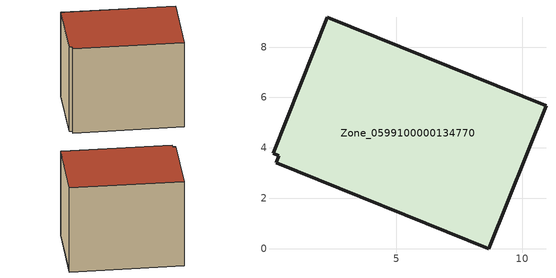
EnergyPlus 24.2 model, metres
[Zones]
Zone_0599100000134770
 floor ground (C_G): 0.11,3.79 2.27,9.18 10.94,5.67 8.67,0 0.24,3.41 0.35,3.68 z0.32
 wall outside (C_F): 10.94,5.67 2.27,9.18 0.11,3.79 0.35,3.68 0.24,3.41 8.67,0 10.94,5.67 z0.32:8.13
 roof outside (C_R): 2.27,9.18 0.11,3.79 0.35,3.68 0.24,3.41 8.67,0 10.94,5.67 z8.13
[BUILDING]
Pand.0599100000134770: North Axis=0; Terrain=City; Loads Convergence Tolerance Value=0.04; Temperature Convergence Tolerance Value=0.4; Solar Distribution=FullExterior; Maximum Number of Warmup Days=25; Minimum Number of Warmup Days=1
[Site:Location]
Rotterdam.The.Hague.AP_ZH_NLD Design_Conditions: Latitude=51.96; Longitude=4.45; Time Zone=1; Elevation=-4.5
[SITE:GROUNDTEMPERATURE:BUILDINGSURFACE]
18, 18, 18, 18, 18, 18, 18, 18, 18, 18, 18, 18
[MATERIAL] Thermal Absorptance=0.9; Solar Absorptance=0.7; Visible Absorptance=0.7
Name | Roughness | Thickness | Conductivity | Density | Specific Heat
G.TI.1965-1974 | MediumSmooth | 0.15 | 0.882353 | 540 | 1210
F.TI.1965-1974 | Rough | 0.3 | 0.697674 | 1920 | 840
R.TI.1965-1974 | MediumRough | 0.2 | 0.232558 | 1500 | 1000
[CONSTRUCTION]
C_G: G.TI.1965-1974
C_F: F.TI.1965-1974
C_R: R.TI.1965-1974
[ZONE]
Zone_0599100000134770: Type=1; Multiplier=1; Ceiling Height=Autocalculate; Volume=Autocalculate; Floor Area=autocalculate; Part of Total Floor Area=Yes
[ZONEINFILTRATION:DESIGNFLOWRATE]
Infil_Zone_0599100000134770: Zone or ZoneList or Space or SpaceList=Zone_0599100000134770; Schedule=AlwaysOn; Design Flow Rate Calculation Method=Flow/Area; Flow Rate per Floor Area=0.003; Constant Term Coefficient=1; Temperature Term Coefficient=0; Velocity Term Coefficient=0; Velocity Squared Term Coefficient=0
[HVACTEMPLATE:ZONE:IDEALLOADSAIRSYSTEM]
Zone_0599100000134770: Maximum Heating Supply Air Temperature=50; Minimum Cooling Supply Air Temperature=13; Maximum Heating Supply Air Humidity Ratio=0.0156; Minimum Cooling Supply Air Humidity Ratio=0.0077; Heating Limit=NoLimit; Cooling Limit=NoLimit; Dehumidification Control Type=ConstantSensibleHeatRatio; Cooling Sensible Heat Ratio=0.7; Dehumidification Setpoint=60; Humidification Control Type=None; Humidification Setpoint=30; Outdoor Air Method=None; Outdoor Air Flow Rate per Person=0.00944; Outdoor Air Flow Rate per Zone Floor Area=0; Outdoor Air Flow Rate per Zone=0; Demand Controlled Ventilation Type=None; Outdoor Air Economizer Type=NoEconomizer; Heat Recovery Type=None; Sensible Heat Recovery Effectiveness=0.7; Latent Heat Recovery Effectiveness=0.65
[ZONECONTROL:THERMOSTAT]
ThermostatControl_Zone_0599100000134770: Zone or ZoneList=Zone_0599100000134770; Control Type Schedule=DualSetpointControlType; Control 1=Thermostat_Zone_0599100000134770; Temperature Difference Between Cutout And Setpoint=0
[THERMOSTATSETPOINT:DUALSETPOINT]
Thermostat_Zone_0599100000134770: Heating Setpoint Temperature Schedule=HeatingSetpoint_Zone_0599100000134770; Cooling Setpoint Temperature Schedule=CoolingSetpoint_Zone_0599100000134770
[SCHEDULE:COMPACT]
HeatingSetpoint_Zone_0599100000134770: Through: 12/31, For: AllDays, Until: 24:00, 21
CoolingSetpoint_Zone_0599100000134770: Through: 12/31, For: AllDays, Until: 24:00, 24
DualSetpointControlType: Through: 12/31, For: AllDays, Until: 24:00, 4
AlwaysOn: Through: 12/31, For: AllDays, Until: 24:00, 1
